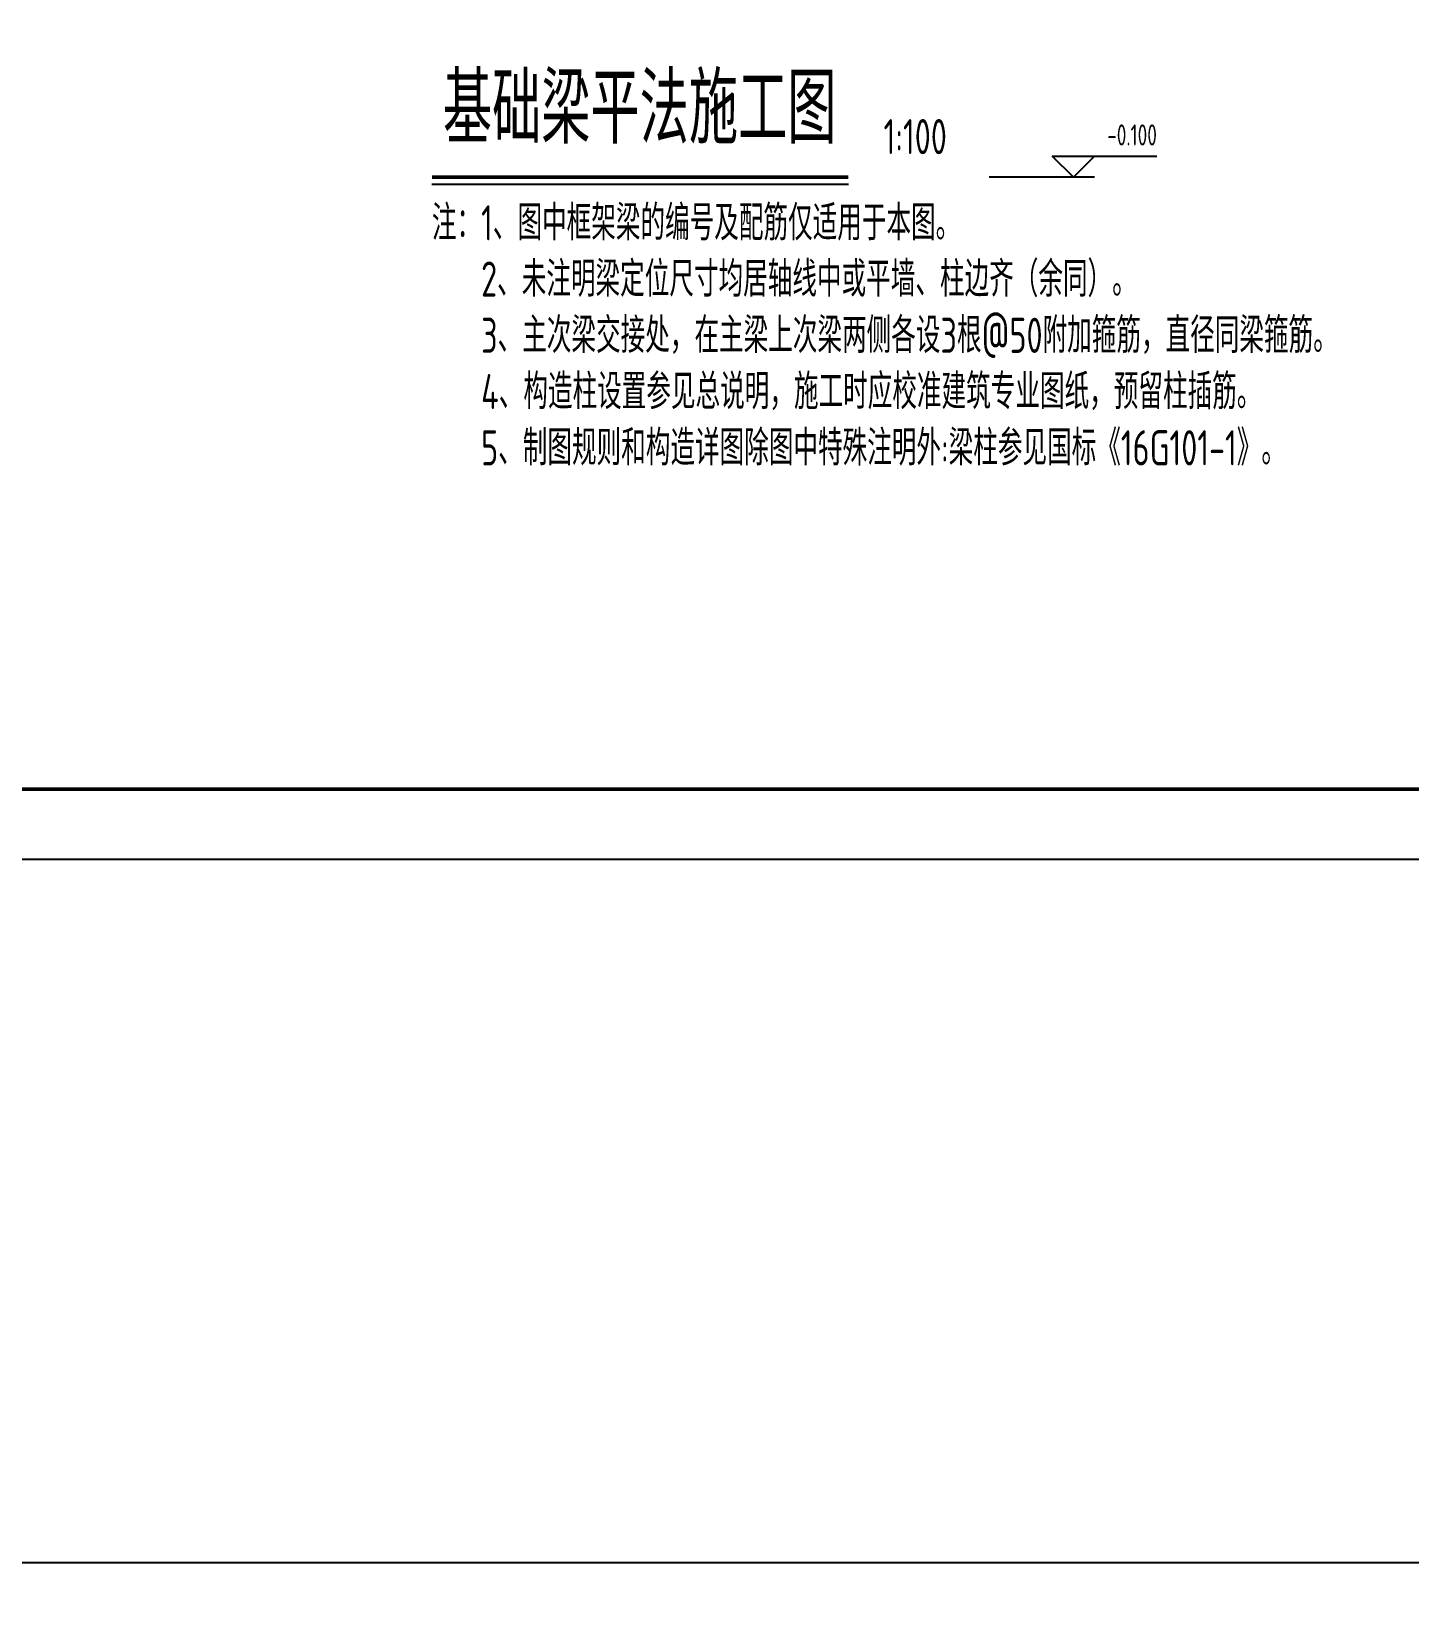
# Model space of a CAD drawing. Extents: x 9731685 to 18866768, y -962146 to 194094.
# Drawn here: x 9797236 to 9816846, y -163194 to -140928 of the extents above; entities that cross this region are included whole.
import ezdxf
from ezdxf.enums import TextEntityAlignment as Align

# ---------------------------------------------------------------- set-up
doc = ezdxf.new("R2010")
doc.units = 0
doc.header["$LTSCALE"] = 1000
for name, color, linetype in [('BORDER', 7, 'CONTINUOUS'), ('NUM', 7, 'CONTINUOUS'), ('TEXT', 7, 'CONTINUOUS')]:
    doc.layers.add(name, color=color, linetype=linetype)
doc.styles.add('TSSD_Label', font='Tssdeng.shx', dxfattribs={"width": 0.7, "bigfont": 'hztxt.shx'})
doc.styles.add('TSSD_Norm', font='Tssdeng.shx', dxfattribs={"width": 0.7, "bigfont": 'hztxt.shx'})
doc.styles.add('TSSD_Rein', font='Tssdeng.shx', dxfattribs={"width": 0.7, "bigfont": 'hztxt.shx'})

msp = doc.modelspace()

# ---------------------------------------------------------------- linework, layer by layer
at = {"layer": 'BORDER'}
for points in [[(9777056.8, -152706.3), (9777056.8, -110706.3), (9836456.8, -110706.3), (9836456.8, -152706.3)], [(9777056.8, -204706.3), (9777056.8, -162706.3), (9836456.8, -162706.3), (9836456.8, -204706.3)]]:
    msp.add_lwpolyline(points, close=True, dxfattribs=at)
at = {"layer": 'BORDER', "const_width": 50}
msp.add_lwpolyline([(9779556.8, -151706.3), (9779556.8, -111706.3), (9835456.8, -111706.3), (9835456.8, -151706.3)], close=True, dxfattribs=at)
at = {"layer": 'NUM'}
for p, q in [((9812061.7, -143002, 0), (9811761.7, -142702, 0)), ((9811761.7, -142702, 0), (9812361.7, -142702, 0)), ((9812061.7, -143002, 0), (9812361.7, -142702, 0)), ((9812361.7, -142702, 0), (9813250.1, -142702, 0)), ((9812361.7, -143002, 0), (9810861.7, -143002, 0))]:
    msp.add_line(p, q, dxfattribs=at)
at = {"layer": 'NUM', "const_width": 50, "elevation": 0}
msp.add_lwpolyline([(9802935.4, -143002), (9808861.7, -143002)], dxfattribs=at)
at = {"layer": 'NUM', "elevation": 0}
msp.add_lwpolyline([(9802935.4, -143102), (9808861.7, -143102)], dxfattribs=at)

# ---------------------------------------------------------------- texts
at = {"layer": 'NUM', "style": 'TSSD_Norm', "width": 0.7}
for s, height, p in [('基础梁平法施工图', 1000, (9803091.3, -142825.6, 0)), ('1:100', 500, (9809361.7, -142825.6, 0))]:
    msp.add_text(s, height=height, dxfattribs=at).set_placement(p, align=Align.BOTTOM_LEFT)
at = {"layer": 'NUM', "style": 'TSSD_Label', "width": 0.7}
msp.add_text('-0.100', height=300, dxfattribs=at).set_placement((9813250.1, -142642, 0), align=Align.BOTTOM_RIGHT)
at = {"layer": 'TEXT', "style": 'TSSD_Rein', "width": 0.7}
for s, p in [('注：1、图中框架梁的编号及配筋仅适用于本图。', (9802935.4, -143902, 0)), ('2、未注明梁定位尺寸均居轴线中或平墙、柱边齐（余同）。', (9803635.4, -144702, 0)), ('3、主次梁交接处，在主梁上次梁两侧各设3根@50附加箍筋，直径同梁箍筋。', (9803635.4, -145502, 0)), ('4、构造柱设置参见总说明，施工时应校准建筑专业图纸，预留柱插筋。', (9803635.4, -146302, 0)), ('5、制图规则和构造详图除图中特殊注明外:梁柱参见国标《16G101-1》。', (9803635.4, -147102, 0))]:
    msp.add_text(s, height=500, dxfattribs=at).set_placement(p)

doc.saveas('drawing.dxf')
